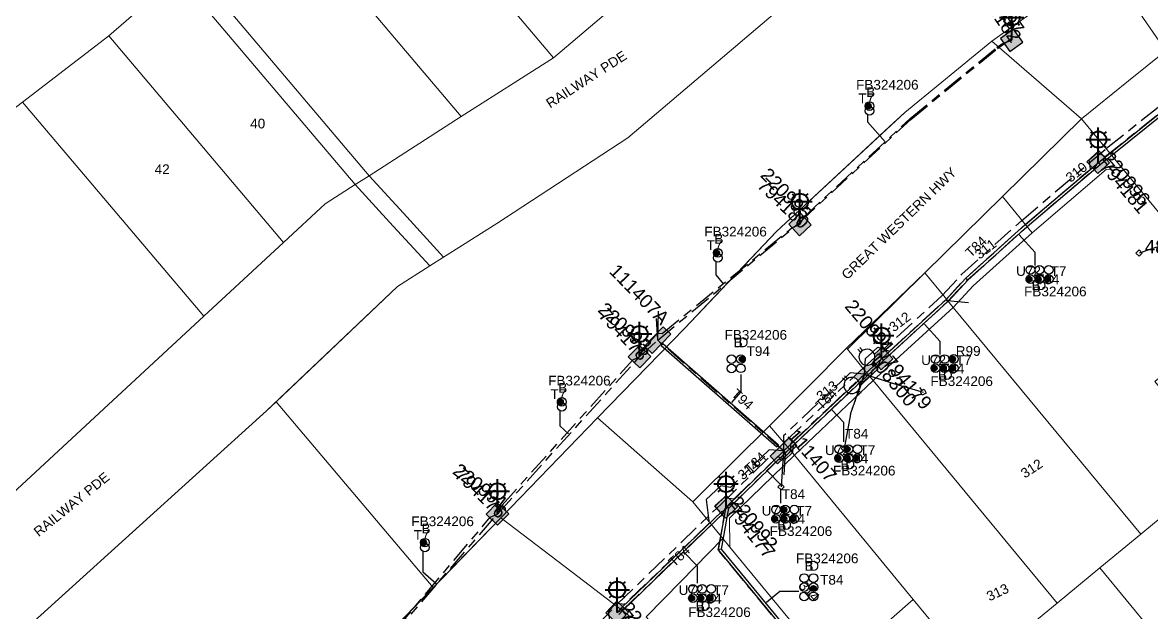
# Model space of a CAD drawing. Header units: metres. Extents: x 259983 to 262112, y 6265371 to 6267114.
# Drawn here: x 261296 to 261505.5, y 6265638.2 to 6265747.6 of the extents above; entities that cross this region are included whole.
import ezdxf
from ezdxf.enums import TextEntityAlignment as Align

# ---------------------------------------------------------------- set-up
doc = ezdxf.new("R2010")
doc.units = ezdxf.units.M
doc.linetypes.add('Cable Exist UG', pattern=[8.2, 4, -1.2, 1.8, -1.2])
doc.layers.get('0').update_dxf_attribs({"color": 6})
doc.layers.add('Cadastre Land Parcels_SP_EXT', color=9, linetype='Continuous', lineweight=5)
doc.layers.add('Cadastre Roads_SP_EXT', color=9, linetype='Continuous', lineweight=5)
for name, color, linetype in [('Duct_SP_EXT', 7, 'Continuous'), ('Equip_LV_EXT', 7, 'Continuous'), ('Equip_SP_SL_EXT', 7, 'Continuous'), ('Mains_HV_EXT', 7, 'Continuous'), ('Mains_LV_EXT', 7, 'Continuous'), ('Mains_SL_EXT', 7, 'Continuous'), ('Services_SP_EXT', 7, 'Continuous'), ('SupportsOH_SP_TR_HV_LV_SL_EXT', 7, 'Continuous'), ('SupportsUG_SP_LV_EXT', 7, 'Continuous'), ('SupportsUG_SP_LV_SL_EXT', 7, 'Continuous'), ('Trench_SP_EXT', 7, 'Continuous')]:
    doc.layers.add(name, color=color, linetype=linetype)
doc.styles.add('COLUMN_LABEL', font='arial.ttf')
doc.styles.add('iecARIAL', font='arial.ttf', dxfattribs={"height": 2})
doc.styles.add('POLE_LABEL', font='arial.ttf')
doc.styles.get("Standard").update_dxf_attribs({"font": 'arial.ttf'})

# ---------------------------------------------------------------- blocks, each defined once
blk = doc.blocks.new('COLUMN_EXT')
blk.add_hatch(color=256).paths.add_polyline_path([(-1.49, 1.48), (-1.49, -1.49), (1.48, -1.49), (1.48, 1.48)])
blk.add_lwpolyline([(-1.49, -1.49), (1.48, -1.49), (1.48, 1.48), (-1.49, 1.48)], close=True)
for tag, height, style, flags, p in [('ASSET_NUM', 2.5, 'COLUMN_LABEL', 8, (2, 2)), ('STRUCTURE_PLANT_NUMBER', 0.2, 'POLE_LABEL', 9, (1.81, 0.03)), ('STREET_CODE', 0.2, 'COLUMN_LABEL', 9, (1.81, -0.2))]:
    blk.add_attdef(tag, text='', height=height, dxfattribs=dict(style=style, flags=flags)).set_placement(p, align=Align.MIDDLE_LEFT)
at = {"flags": 9}
for tag, p in [('COLUMN_TYPE', (1.81, -0.4)), ('OWNED_BY', (1.81, -0.6)), ('STATE', (1.81, -0.8)), ('USAGE', (1.81, -1)), ('STREETNAME', (1.81, -1.6)), ('SUBURB', (1.81, -1.8)), ('LEGEND', (1.81, -1.2)), ('LOCATION', (1.81, -1.4)), ('NOTES', (1.81, -2))]:
    blk.add_attdef(tag, text='', height=0.2, dxfattribs=at).set_placement(p, align=Align.MIDDLE_LEFT)
at = {"flags": 1}
blk.add_attdef('Z', (1.81, -2.35), '', height=0.2, dxfattribs=at)
blk = doc.blocks.new('PILLAR_EXT')
blk.add_hatch(color=256).paths.add_polyline_path([(-2.475, 0.99), (-2.475, -0.99), (2.475, -0.99), (2.475, 0.99)])
blk.add_lwpolyline([(-2.475, -0.99), (2.475, -0.99), (2.475, 0.99), (-2.475, 0.99)], close=True)
at = {"style": 'iecARIAL', "flags": 8}
blk.add_attdef('ASSET_NUM', (1.5, 3.5), '', height=2.5, dxfattribs=at)
for tag, p, flags in [('OWNED_BY', (0, -0.2), 9), ('STATE', (0, -0.4), 9), ('SUPPORT_TYPE', (0, -0.6), 9), ('STREETNAME', (0, -1.8), 9), ('SUBURB', (0, -2), 1), ('USAGE', (0, -0.8), 9), ('LEGEND', (0, -1), 9), ('LOCATION', (0, -1.2), 9), ('NOTES', (0, -1.4), 9), ('PARENT', (0, -1.6), 9)]:
    blk.add_attdef(tag, p, '', height=0.2, dxfattribs=dict(flags=flags))
blk = doc.blocks.new('DUCT_EXT')
blk.add_circle((0, 0.8), 0.8)
at = {"flags": 1}
blk.add_attdef('Z', (0, 0), '', height=0.2, dxfattribs=at)
at = {"flags": 9}
for tag, p in [('DUCT_CODE', (0, 0)), ('XSECT_TYPE', (0, -0.2)), ('STATE', (0, -0.6)), ('FB_REFERENCE', (0, -0.4)), ('NOTES', (0, -0.8))]:
    blk.add_attdef(tag, text='', height=0.2, dxfattribs=at).set_placement(p, align=Align.MIDDLE_LEFT)
blk = doc.blocks.new('SL_LANTERN_EXT')
at = {"lineweight": 40}
for p, q in [((0, 1.97), (0, 6.47)), ((-2.25, 4.22), (2.25, 4.22)), ((-1.46, 5.68), (-1.06, 5.28)), ((1.46, 5.68), (1.06, 5.28)), ((-1.46, 2.76), (-1.06, 3.16)), ((0, 0), (0, 2.72)), ((1.46, 2.76), (1.06, 3.16))]:
    blk.add_line(p, q, dxfattribs=at)
blk.add_circle((0, 4.22), 1.5, dxfattribs=at)
at = {"style": 'iecARIAL', "flags": 8}
blk.add_attdef('ASSET_NUM', (1.5, 1.5), '', height=2.5, dxfattribs=at)
for tag, p, height, flags in [('OPERATING_VOLTAGE', (0.98, -1.65), 0.2, 9), ('ORIENTATION', (0.98, -1.85), 0.2, 9), ('OWNED_BY', (0.98, -2.05), 0.2, 9), ('STATE', (0.98, -2.25), 0.2, 9), ('CONSTRUCTED_VOLTAGE', (0.98, -0.65), 0.2, 9), ('CONTROL_TYPE', (0.98, -0.85), 0.2, 9), ('LANTERN_PURPOSE', (0.98, -1.05), 0.2, 9), ('LANTERN_TYPE', (0.98, -1.25), 0.2, 9), ('NO_PHASES', (0.98, -1.45), 0.2, 9), ('LNUMBER', (2.18, -3.25), 2.5, 8), ('USAGE', (0.98, -2.45), 0.2, 9), ('CEXIST', (0.98, -2.65), 0.2, 9), ('CNEW', (0.98, -2.85), 0.2, 9), ('CNUMBER', (0.98, -3.05), 0.2, 9), ('CREMOVE', (0.98, -3.25), 0.2, 9), ('CREPLACE', (0.98, -3.45), 0.2, 9), ('LKINGHEIGHT', (0.98, -3.65), 0.2, 9), ('LBRACKET', (0.98, -3.85), 0.2, 9), ('LBRACKETVOCAB', (0.98, -4.05), 0.2, 9), ('LCATEGORY', (0.98, -4.25), 0.2, 9), ('LCHARGE1', (0.98, -4.45), 0.2, 9), ('LCHARGE1PERCENT', (0.98, -4.65), 0.2, 9), ('LCHARGE2', (0.98, -4.85), 0.2, 9), ('LCHARGE2PERCENT', (0.98, -5.05), 0.2, 9), ('LCHARGE3', (0.98, -5.25), 0.2, 9), ('LCHARGE3PERCENT', (0.98, -5.45), 0.2, 9), ('LEXIST', (0.98, -5.65), 0.2, 9), ('LLAMP', (0.98, -5.85), 0.2, 9), ('LLAMPVOCAB', (0.98, -6.05), 0.2, 9), ('LMAST', (0.98, -6.25), 0.2, 9), ('LMASTVOCAB', (0.98, -6.45), 0.2, 9), ('LNEW', (0.98, -6.65), 0.2, 9), ('LANTNUMBER', (0.98, -6.85), 0.2, 9), ('LOUTREACH', (0.98, -7.25), 0.2, 9), ('LOUTREACHVOCAB', (0.98, -7.45), 0.2, 9), ('LRATECODE', (0.98, -7.65), 0.2, 9), ('LREMOVE', (0.98, -7.85), 0.2, 9), ('LREPLACE', (0.98, -8.05), 0.2, 9), ('LTYPE', (0.98, -8.25), 0.2, 9), ('LTYPEVOCAB', (0.98, -8.45), 0.2, 9), ('STREETNAME', (0.98, -9.25), 0.2, 9), ('SUBURB', (0.98, -9.45), 0.2, 1), ('LEGEND', (0.98, -8.65), 0.2, 9), ('LOCATION', (0.98, -8.85), 0.2, 9), ('NOTES', (0.98, -9.05), 0.2, 9)]:
    blk.add_attdef(tag, p, '', height=height, dxfattribs=dict(flags=flags))
blk = doc.blocks.new('CCP_EXT')
at = {"flags": 9}
for tag, p in [('STATE', (0, -1.8)), ('NOTES', (0, -2))]:
    blk.add_attdef(tag, text='', height=0.2, dxfattribs=at).set_placement(p, align=Align.MIDDLE_LEFT)
blk.add_wipeout([(0, 0.57), (0.57, 0), (0, -0.57), (-0.57, 0)])
blk.add_lwpolyline([(-0.57, 0), (0, 0.57), (0.57, 0), (0, -0.57), (-0.57, 0)])
at = {"flags": 1}
blk.add_attdef('Z', (0, 0), '', height=0.2, dxfattribs=at)
at = {"flags": 9}
for tag, p in [('CCP_TYPE', (0, 0)), ('CONSTRUCTED_VOLTAGE', (0, -0.2)), ('OPERATING_VOLTAGE', (0, -0.6)), ('ORIENTATION', (0, -0.8)), ('OWNED_BY', (0, -1)), ('NO_PHASES', (0, -0.4)), ('USAGE', (0, -1.2)), ('LEGEND', (0, -1.4)), ('LIFE_SUPPORT', (0, -1.6))]:
    blk.add_attdef(tag, text='', height=0.2, dxfattribs=at).set_placement(p, align=Align.MIDDLE_LEFT)
blk = doc.blocks.new('POLE_EXT')
blk.add_hatch(color=256).paths.add_polyline_path([(-1, 0, 1), (1, 0, 1)])
blk.add_lwpolyline([(-1, 0, 1), (1, 0, 1)], format="xyb", close=True)
for tag, height, flags, p in [('pNumber', 2.5, 8, (-17.84, 2.07)), ('OWNED_BY', 0.2, 9, (1.35, -0.4)), ('SPECIAL_USE', 0.2, 9, (1.35, -0.8)), ('STATE', 0.2, 9, (1.35, -1)), ('cLV', 0.2, 9, (1.35, -1.4)), ('hDepth', 0.2, 9, (1.35, -1.6)), ('hDia', 0.2, 9, (1.35, -1.8)), ('cHV', 0.2, 9, (1.35, -2)), ('PARENT', 0.2, 9, (1.35, -0.6)), ('USAGE', 0.2, 9, (1.35, -1.2)), ('cLinedev', 0.2, 9, (1.35, -3.4)), ('pExisting', 0.2, 9, (1.35, -3.8)), ('LBRACKET', 0.2, 9, (1.35, -2.2)), ('LExisting', 0.2, 9, (1.35, -2.4)), ('LANTNUMBER', 0.2, 9, (1.35, -2.6)), ('LOther', 0.2, 9, (1.35, -2.8)), ('LRemove', 0.2, 9, (1.35, -3)), ('LEGEND', 0.2, 9, (1.35, -3.2)), ('LOCATION', 0.2, 9, (1.35, -3.6)), ('PFNUMBER', 0.2, 9, (1.35, -4)), ('NEWPFNUMBER', 0.2, 9, (1.35, -4.2)), ('pFooting', 0.2, 9, (1.35, -4.4)), ('pNew', 0.2, 9, (1.35, -4.6)), ('pRelocate', 0.2, 9, (1.35, -5)), ('pRemove', 0.2, 9, (1.35, -5.2)), ('pReplace', 0.2, 9, (1.35, -5.4)), ('pStay', 0.2, 9, (1.35, -5.6)), ('pType', 0.2, 9, (1.35, -5.8)), ('cspan', 0.2, 9, (1.35, -6)), ('STREETNAME', 0.2, 9, (1.35, -6.2)), ('SUBURB', 0.2, 9, (1.35, -6.4)), ('OPERATED_BY', 0.2, 9, (1.36, -7.01)), ('NOTES', 0.2, 9, (1.35, -6.6)), ('MAINTAINED_BY', 0.2, 9, (1.36, -6.81))]:
    blk.add_attdef(tag, text='', height=height, dxfattribs=dict(flags=flags)).set_placement(p, align=Align.MIDDLE_LEFT)
at = {"style": 'POLE_LABEL'}
for tag, height, flags, p in [('ASSET_NUM', 2.5, 8, (2, 2)), ('STRUCTURE_PLANT_NUMBER', 0.2, 9, (1.35, 0.03)), ('STREET_CODE', 0.2, 9, (1.35, -0.2))]:
    blk.add_attdef(tag, text='', height=height, dxfattribs=dict(at, flags=flags)).set_placement(p, align=Align.MIDDLE_LEFT)
at = {"flags": 1}
blk.add_attdef('Z', (1.35, -7.33), '', height=0.2, dxfattribs=at)
blk = doc.blocks.new('LV_UG_LINKS_OPEN_EXT')
for p, q in [((-0.25, 1.47), (-0.25, 2.22)), ((0.25, 1.47), (0.25, 2.22)), ((-0.25, -1.47), (-0.25, -2.22)), ((0.25, -1.47), (0.25, -2.22))]:
    blk.add_line(p, q)
at = {"flags": 9}
for tag, p in [('ACTUAL_STATUS', (0, 0)), ('CONSTRUCTED_VOLTAGE', (0, -0.2)), ('OPERATING_VOLTAGE', (0, -0.6)), ('ORIENTATION', (0, -0.8)), ('STATE', (0, -1)), ('SWITCH_TYPE', (0, -1.2)), ('NO_PHASES', (0, -0.4)), ('USAGE', (0, -1.4)), ('NOTES', (0, -1.6))]:
    blk.add_attdef(tag, text='', height=0.2, dxfattribs=at).set_placement(p, align=Align.MIDDLE_LEFT)
at = {"flags": 1}
blk.add_attdef('Z', (0, 0), '', height=0.2, dxfattribs=at)
blk.add_wipeout([(-0.25, 1.47), (-0.43, 1.43), (-0.61, 1.36), (-0.77, 1.28), (-0.93, 1.17), (-1.07, 1.05), (-1.19, 0.9), (-1.29, 0.75), (-1.38, 0.58), (-1.44, 0.4), (-1.48, 0.22), (-1.49, 0.03), (-1.49, -0.16), (-1.45, -0.34), (-1.4, -0.52), (-1.32, -0.69), (-1.23, -0.85), (-1.11, -1), (-0.98, -1.13), (-0.83, -1.24), (-0.66, -1.34), (-0.49, -1.41), (-0.31, -1.46), (-0.13, -1.49), (0.06, -1.49), (0.25, -1.47), (0.43, -1.43), (0.61, -1.36), (0.77, -1.28), (0.93, -1.17), (1.07, -1.05), (1.19, -0.9), (1.29, -0.75), (1.38, -0.58), (1.44, -0.4), (1.48, -0.22), (1.49, -0.03), (1.49, 0.16), (1.45, 0.34), (1.4, 0.52), (1.32, 0.69), (1.23, 0.85), (1.11, 1), (0.98, 1.13), (0.83, 1.24), (0.66, 1.34), (0.49, 1.41), (0.31, 1.46), (0.13, 1.49), (-0.06, 1.49)])
blk.add_lwpolyline([(0, -1.49, 1), (0, 1.49, 1)], format="xyb", close=True)
blk = doc.blocks.new('CABLE_LARGE_EXT')
h = blk.add_hatch(color=256)
edge = h.paths.add_edge_path()
edge.add_arc((0, 0.55), 0.55, 0, 360)
blk.add_circle((0, 0.55), 0.55)
at = {"flags": 1}
blk.add_attdef('Z', (0, 0), '', height=0.2, dxfattribs=at)
at = {"flags": 9}
for tag, p in [('COND_CODE', (0, 0)), ('STATE', (0, -0.4)), ('XSECT_SIZE', (0, -0.6)), ('FB_REFERENCE', (0, -0.2)), ('NOTES', (0, -0.8))]:
    blk.add_attdef(tag, text='', height=0.2, dxfattribs=at).set_placement(p, align=Align.MIDDLE_LEFT)

msp = doc.modelspace()

# ---------------------------------------------------------------- linework, layer by layer
at = {"layer": 'Cadastre Land Parcels_SP_EXT', "linetype": 'Continuous'}
for points in [[(261409.9, 6265754.07), (261374, 6265796.51), (261358.17, 6265784.04), (261394.55, 6265741.07), (261409.9, 6265754.07)], [(261394.55, 6265741.07), (261358.17, 6265784.04), (261342.35, 6265771.6), (261377.43, 6265730.13), (261394.55, 6265741.07)], [(261360.34, 6265719.18), (261377.43, 6265730.13), (261342.35, 6265771.6), (261330.58, 6265761.31), (261327.2, 6265758.36), (261360.34, 6265719.18)], [(261357.78, 6265717.52), (261324.91, 6265756.34), (261312.06, 6265745.11), (261344.44, 6265706.82), (261352.2, 6265713.95), (261357.78, 6265717.52)], [(261344.44, 6265706.82), (261312.06, 6265745.11), (261296.04, 6265732.82), (261329.66, 6265693.11), (261344.44, 6265706.82)], [(261329.66, 6265693.11), (261296.04, 6265732.82), (261239.42, 6265689.38), (261277.25, 6265644.64), (261329.66, 6265693.11)], [(261499.9, 6265720.84), (261492.56, 6265729.73), (261477.89, 6265715.3), (261482.3, 6265709.95), (261483.42, 6265708.6), (261497.16, 6265720.3), (261500.49, 6265720.13), (261499.9, 6265720.84)], [(261519.03, 6265665.5), (261506.2, 6265681.04), (261521.96, 6265694.12), (261500.49, 6265720.13), (261497.16, 6265720.3), (261483.42, 6265708.6), (261472.49, 6265698.78), (261468.77, 6265694.76), (261503.55, 6265652.71), (261519.03, 6265665.5)], [(261472.49, 6265698.78), (261483.42, 6265708.6), (261482.3, 6265709.95), (261477.89, 6265715.3), (261463.52, 6265701.14), (261467.24, 6265696.61), (261468.77, 6265694.76), (261472.49, 6265698.78)], [(261468.77, 6265694.76), (261467.24, 6265696.61), (261463.52, 6265701.14), (261448.97, 6265687.18), (261449.13, 6265686.98), (261452.55, 6265682.83), (261453.92, 6265681.17), (261468.77, 6265694.76)], [(261495.96, 6265646.43), (261503.55, 6265652.71), (261468.77, 6265694.76), (261453.92, 6265681.17), (261488.03, 6265639.9), (261495.96, 6265646.43)], [(261434.68, 6265672.81), (261438.32, 6265668.51), (261439.28, 6265667.34), (261453.92, 6265681.17), (261452.55, 6265682.83), (261449.13, 6265686.98), (261448.97, 6265687.18), (261434.68, 6265672.81)], [(261439.28, 6265667.34), (261461.33, 6265640.6), (261472.48, 6265627.08), (261488.03, 6265639.9), (261453.92, 6265681.17), (261439.28, 6265667.34)], [(261544.45, 6265666.88), (261534.79, 6265678.57), (261519.03, 6265665.5), (261503.55, 6265652.71), (261495.96, 6265646.43), (261505.74, 6265634.58), (261544.45, 6265666.88)], [(261427.22, 6265655.68), (261439.28, 6265667.34), (261438.32, 6265668.51), (261434.68, 6265672.81), (261421.47, 6265659.73), (261420.41, 6265658.68), (261425.98, 6265651.89), (261427.28, 6265650.31), (261427.22, 6265655.68)], [(261461.33, 6265640.6), (261439.28, 6265667.34), (261427.22, 6265655.68), (261427.28, 6265650.31), (261446.26, 6265627.37), (261461.33, 6265640.6)], [(261505.74, 6265634.58), (261495.96, 6265646.43), (261488.03, 6265639.9), (261472.48, 6265627.08), (261457.11, 6265614.26), (261467.03, 6265602.26), (261505.74, 6265634.58)], [(261472.48, 6265627.08), (261461.33, 6265640.6), (261446.26, 6265627.37), (261457.11, 6265614.26), (261472.48, 6265627.08)]]:
    msp.add_lwpolyline(points, close=True, dxfattribs=at)
for points in [[(261438.62, 6265751.95), (261408.36, 6265726.22), (261384.04, 6265710.33), (261374.17, 6265704.04), (261371.65, 6265702.44), (261365.65, 6265698.62), (261343.1, 6265677.24), (261372.27, 6265642.79), (261384.81, 6265655.74), (261402.77, 6265674.26), (261418.92, 6265690.91), (261427.51, 6265699.94), (261435.98, 6265708.85), (261456.87, 6265728.22), (261459.77, 6265730.91), (261475.92, 6265744.13), (261496.71, 6265758.91)], [(261278.76, 6265555.08), (261301.15, 6265574.86), (261339.13, 6265608.57), (261372.27, 6265642.79), (261343.1, 6265677.24), (261341.34, 6265675.57), (261291.54, 6265630.56)]]:
    msp.add_lwpolyline(points, dxfattribs=at)
at = {"layer": 'Cadastre Roads_SP_EXT', "linetype": 'Continuous'}
for points in [[(261496.71, 6265758.91), (261502.84, 6265750.1), (261508.22, 6265742.37), (261524.57, 6265754.13), (261540.93, 6265765.88), (261590.21, 6265801.2), (261582.68, 6265806.66), (261573.11, 6265813.6), (261496.71, 6265758.91)], [(261374.17, 6265704.04), (261384.04, 6265710.33), (261408.36, 6265726.22), (261438.62, 6265751.95), (261425.29, 6265767.08), (261409.9, 6265754.07), (261394.55, 6265741.07), (261377.43, 6265730.13), (261360.34, 6265719.18), (261366.71, 6265712.21), (261374.17, 6265704.04)], [(261360.34, 6265719.18), (261327.2, 6265758.36), (261325.93, 6265757.24), (261324.91, 6265756.34), (261357.78, 6265717.52), (261358.89, 6265718.25), (261360.34, 6265719.18)], [(261371.65, 6265702.44), (261364.16, 6265710.58), (261357.78, 6265717.52), (261352.2, 6265713.95), (261344.44, 6265706.82), (261329.66, 6265693.11), (261277.25, 6265644.64), (261264.76, 6265631.35), (261261.31, 6265627.69), (261253.7, 6265615.34), (261244.32, 6265600.1), (261218.52, 6265575.29), (261221.02, 6265572.81), (261224.01, 6265569.82), (261291.53, 6265630.56), (261341.34, 6265675.57), (261365.65, 6265698.62), (261371.65, 6265702.44)], [(261301.15, 6265574.86), (261309.97, 6265567.05), (261317.13, 6265560.71), (261324.67, 6265567.69), (261336.39, 6265578.54), (261348.1, 6265589.4), (261359.83, 6265600.24), (261371.55, 6265611.09), (261376.86, 6265604.69), (261387.96, 6265616.21), (261399.11, 6265627.79), (261406.73, 6265635.72), (261408.55, 6265637.61), (261398.04, 6265645.64), (261384.81, 6265655.74), (261339.13, 6265608.56), (261301.15, 6265574.86)], [(261411.78, 6265637.38), (261414.05, 6265634.65), (261441.6, 6265601.44), (261451.32, 6265589.65), (261461.05, 6265577.89), (261470.78, 6265566.12), (261480.52, 6265554.36), (261490.25, 6265542.61), (261499.99, 6265530.86), (261508.63, 6265538), (261515.5, 6265543.68), (261505.77, 6265555.44), (261496.04, 6265567.2), (261486.31, 6265578.97), (261477.74, 6265589.32), (261476.58, 6265590.73), (261467.03, 6265602.26), (261457.11, 6265614.26), (261446.26, 6265627.37), (261427.28, 6265650.31), (261425.98, 6265651.89), (261418.19, 6265643.93), (261411.78, 6265637.38)]]:
    msp.add_lwpolyline(points, close=True, dxfattribs=at)
at = {"layer": 'Duct_SP_EXT'}
for p, q in [((261495.71, 6265721.62), (261512.18, 6265734.89)), ((261496.02, 6265721.24), (261512.49, 6265734.52)), ((261482.14, 6265710.13), (261495.71, 6265721.61)), ((261482.46, 6265709.77), (261496.02, 6265721.25)), ((261495.71, 6265721.62), (261495.87, 6265721.43)), ((261495.71, 6265721.61), (261495.87, 6265721.43)), ((261496.02, 6265721.24), (261495.87, 6265721.43)), ((261496.02, 6265721.25), (261495.87, 6265721.43)), ((261471.13, 6265700.16), (261482.14, 6265710.13)), ((261471.46, 6265699.82), (261482.46, 6265709.78)), ((261482.14, 6265710.13), (261482.14, 6265710.13)), ((261482.14, 6265710.13), (261482.3, 6265709.95)), ((261482.14, 6265710.13), (261482.3, 6265709.95)), ((261482.46, 6265709.78), (261482.3, 6265709.95)), ((261482.46, 6265709.77), (261482.3, 6265709.95)), ((261482.46, 6265709.78), (261482.46, 6265709.77)), ((261467.46, 6265696.19), (261471.12, 6265700.15)), ((261471.12, 6265700.15), (261471.13, 6265700.16)), ((261471.12, 6265700.15), (261471.29, 6265699.99)), ((261471.13, 6265700.16), (261471.29, 6265699.99)), ((261467.81, 6265695.86), (261471.47, 6265699.83)), ((261471.47, 6265699.83), (261471.29, 6265699.99)), ((261471.46, 6265699.82), (261471.29, 6265699.99)), ((261471.47, 6265699.83), (261471.46, 6265699.82)), ((261467.46, 6265696.19), (261467.63, 6265696.02)), ((261467.47, 6265696.2), (261467.63, 6265696.02)), ((261467.79, 6265695.85), (261467.63, 6265696.02)), ((261467.81, 6265695.86), (261467.63, 6265696.02)), ((261414.55, 6265687.71), (261414.7, 6265687.89)), ((261414.55, 6265687.71), (261436.02, 6265668.91)), ((261414.86, 6265688.07), (261414.7, 6265687.89)), ((261414.86, 6265688.07), (261436.34, 6265669.27)), ((261436.02, 6265668.91), (261436.18, 6265669.09)), ((261436.34, 6265669.27), (261436.18, 6265669.09)), ((261437.31, 6265668.13), (261437.48, 6265667.96)), ((261437.31, 6265668.13), (261437.48, 6265667.96)), ((261437.64, 6265667.79), (261437.48, 6265667.96)), ((261437.64, 6265667.78), (261437.48, 6265667.96)), ((261407.15, 6265638.96), (261425.87, 6265656.99)), ((261407.49, 6265638.62), (261426.2, 6265656.65)), ((261425.21, 6265649.77), (261426.65, 6265657.75)), ((261425.73, 6265649.9), (261427.1, 6265657.51)), ((261425.87, 6265656.99), (261426.03, 6265656.82)), ((261426.2, 6265656.65), (261426.03, 6265656.82)), ((261426.65, 6265657.75), (261426.78, 6265657.87)), ((261426.65, 6265657.75), (261426.88, 6265657.63)), ((261426.78, 6265657.87), (261426.95, 6265657.7)), ((261426.78, 6265657.87), (261426.95, 6265657.7)), ((261427.1, 6265657.51), (261426.88, 6265657.63)), ((261427.12, 6265657.53), (261426.95, 6265657.7)), ((261427.12, 6265657.53), (261426.95, 6265657.7)), ((261427.1, 6265657.51), (261427.12, 6265657.53)), ((261425.21, 6265649.77), (261425.47, 6265649.84)), ((261425.73, 6265649.9), (261425.47, 6265649.84)), ((261442.57, 6265629.54), (261425.73, 6265649.9)), ((261442.21, 6265629.24), (261425.21, 6265649.77)), ((261406.37, 6265638.14), (261407.15, 6265638.96)), ((261406.71, 6265637.81), (261407.49, 6265638.62)), ((261407.15, 6265638.96), (261407.32, 6265638.79)), ((261407.49, 6265638.62), (261407.32, 6265638.79))]:
    msp.add_line(p, q, dxfattribs=at)
for points in [[(261452.84, 6265730.61), (261452.86, 6265729.15), (261456.11, 6265725.49)], [(261483.95, 6265702.53), (261483.95, 6265704.96), (261480.94, 6265708.25)], [(261424.7, 6265703.21), (261424.7, 6265700.78), (261426.13, 6265699.04)], [(261466.34, 6265686.01), (261466.34, 6265688.43), (261463.4, 6265691.64)], [(261429.33, 6265682.3), (261429.33, 6265679.09), (261427.6, 6265677.12)], [(261395.72, 6265675.54), (261395.72, 6265672.8), (261397.34, 6265671.33)], [(261448.47, 6265669.8), (261448.47, 6265673.39), (261446.21, 6265675.76)], [(261436.77, 6265658.46), (261436.77, 6265661.83), (261434.3, 6265664.36)], [(261370.34, 6265649.5), (261370.34, 6265645.72), (261372.82, 6265643.57)], [(261421.3, 6265643.58), (261421.3, 6265646.74), (261418.78, 6265649.37)], [(261440.12, 6265642.08), (261436.6, 6265642.08), (261434.08, 6265640.01)]]:
    msp.add_lwpolyline(points, dxfattribs=at)
at = {"layer": 'Mains_LV_EXT', "linetype": 'Cable Exist UG'}
msp.add_lwpolyline([(261437.27, 6265668.18), (261413.92, 6265688.68)], dxfattribs=at)
at = {"layer": 'Mains_SL_EXT', "linetype": 'Cable Exist UG'}
for points in [[(261440.32, 6265710.15), (261441.08, 6265711.54), (261441.08, 6265711.54), (261460.75, 6265729.78), (261476.83, 6265742.94), (261477.79, 6265743.62), (261479.61, 6265744.3)], [(261410.56, 6265685.61), (261411.26, 6265687.1), (261411.26, 6265687.1), (261412.58, 6265688.17), (261412.63, 6265688.59), (261413.96, 6265689.97), (261414.72, 6265689.92), (261438.89, 6265709.55), (261440.32, 6265710.15)], [(261384.16, 6265656.43), (261385.03, 6265658.08), (261385.03, 6265658.08), (261409.28, 6265685.01), (261410.56, 6265685.61)], [(261354.22, 6265621.27), (261354.92, 6265622.72), (261354.92, 6265622.72), (261382.84, 6265655.83), (261384.16, 6265656.43)], [(261406.4, 6265638.18), (261407.56, 6265638.79), (261407.56, 6265638.79), (261425.74, 6265656.24), (261425.74, 6265656.24), (261426.6, 6265657.78)]]:
    msp.add_lwpolyline(points, dxfattribs=at)
at = {"layer": 'Services_SP_EXT'}
msp.add_lwpolyline([(261413.92, 6265688.68), (261414.07, 6265694.06)], dxfattribs=at)
at = {"layer": 'Trench_SP_EXT', "linetype": 'Cable Exist UG'}
for points in [[(261440.15, 6265710.41), (261460.88, 6265729.63), (261476.95, 6265742.78), (261479.45, 6265744.55)], [(261413.92, 6265688.68), (261440.15, 6265710.41)], [(261467.63, 6265696.02), (261471.89, 6265695.64)], [(261413.92, 6265688.68), (261413.69, 6265693.04)], [(261410.56, 6265685.61), (261413.92, 6265688.68)], [(261414.7, 6265687.89), (261413.92, 6265688.68)], [(261384.16, 6265656.43), (261410.56, 6265685.61)], [(261452.31, 6265682.39), (261449.68, 6265674.97)], [(261452.31, 6265682.39), (261457.94, 6265680.57)], [(261436.18, 6265669.09), (261437.3, 6265668.2)], [(261437.41, 6265663.7), (261437.65, 6265667.97)], [(261354.04, 6265621.52), (261384.16, 6265656.43)], [(261426.03, 6265656.82), (261426.95, 6265657.7)]]:
    msp.add_lwpolyline(points, dxfattribs=at)

# ---------------------------------------------------------------- block references
at = {"layer": 'Duct_SP_EXT'}
for name, p, rotation in [('DUCT_EXT', (261452.44, 6265732.1), 269.9999999999998), ('CABLE_LARGE_EXT', (261452.44, 6265732.1), 269.9999999999998), ('DUCT_EXT', (261452.44, 6265731.2), 269.9999999999998), ('DUCT_EXT', (261424.27, 6265704.85), 269.9999999999998), ('CABLE_LARGE_EXT', (261424.27, 6265704.85), 269.9999999999998), ('DUCT_EXT', (261424.27, 6265703.96), 269.9999999999998), ('DUCT_EXT', (261482.28, 6265701.7), 269.9999999999998), ('DUCT_EXT', (261483.98, 6265701.7), 269.9999999999998), ('DUCT_EXT', (261485.69, 6265701.71), 269.9999999999998), ('DUCT_EXT', (261482.28, 6265700), 269.9999999999998), ('CABLE_LARGE_EXT', (261482.28, 6265700), 269.9999999999998), ('DUCT_EXT', (261483.98, 6265700), 269.9999999999998), ('CABLE_LARGE_EXT', (261483.98, 6265700), 269.9999999999998), ('DUCT_EXT', (261485.69, 6265700.01), 269.9999999999998), ('CABLE_LARGE_EXT', (261485.69, 6265700.01), 269.9999999999998), ('DUCT_EXT', (261428.43, 6265685.14), 90.0000000000002), ('DUCT_EXT', (261430.16, 6265685.15), 90.0000000000002), ('CABLE_LARGE_EXT', (261430.16, 6265685.15), 90.0000000000002), ('DUCT_EXT', (261464.67, 6265685.18), 269.9999999999998), ('DUCT_EXT', (261466.37, 6265685.18), 269.9999999999998), ('DUCT_EXT', (261468.08, 6265685.19), 269.9999999999998), ('CABLE_LARGE_EXT', (261468.08, 6265685.19), 269.9999999999998), ('DUCT_EXT', (261428.43, 6265683.44), 90.0000000000002), ('DUCT_EXT', (261430.16, 6265683.45), 90.0000000000002), ('DUCT_EXT', (261464.67, 6265683.48), 269.9999999999998), ('CABLE_LARGE_EXT', (261464.67, 6265683.48), 269.9999999999998), ('DUCT_EXT', (261466.37, 6265683.48), 269.9999999999998), ('CABLE_LARGE_EXT', (261466.37, 6265683.48), 269.9999999999998), ('DUCT_EXT', (261468.08, 6265683.49), 269.9999999999998), ('CABLE_LARGE_EXT', (261468.08, 6265683.49), 269.9999999999998), ('DUCT_EXT', (261395.3, 6265677.22), 269.9999999999998), ('CABLE_LARGE_EXT', (261395.3, 6265677.22), 269.9999999999998), ('DUCT_EXT', (261395.3, 6265676.32), 269.9999999999998), ('DUCT_EXT', (261446.81, 6265668.47), 269.9999999999998), ('DUCT_EXT', (261448.51, 6265668.47), 269.9999999999998), ('DUCT_EXT', (261450.22, 6265668.48), 269.9999999999998), ('DUCT_EXT', (261446.81, 6265666.77), 269.9999999999998), ('DUCT_EXT', (261448.51, 6265666.77), 269.9999999999998), ('DUCT_EXT', (261450.22, 6265666.78), 269.9999999999998), ('CABLE_LARGE_EXT', (261450.22, 6265666.78), 269.9999999999998), ('DUCT_EXT', (261435.07, 6265657.25), 269.9999999999998), ('DUCT_EXT', (261435.07, 6265655.55), 269.9999999999998), ('CABLE_LARGE_EXT', (261435.07, 6265655.55), 269.9999999999998), ('DUCT_EXT', (261436.77, 6265657.25), 269.9999999999998), ('CABLE_LARGE_EXT', (261436.77, 6265657.25), 269.9999999999998), ('DUCT_EXT', (261436.77, 6265655.55), 269.9999999999998), ('CABLE_LARGE_EXT', (261436.77, 6265655.55), 269.9999999999998), ('DUCT_EXT', (261438.47, 6265657.26), 269.9999999999998), ('DUCT_EXT', (261438.47, 6265655.56), 269.9999999999998), ('CABLE_LARGE_EXT', (261438.47, 6265655.56), 269.9999999999998), ('DUCT_EXT', (261369.91, 6265651.12), 269.9999999999998), ('CABLE_LARGE_EXT', (261369.91, 6265651.12), 269.9999999999998), ('DUCT_EXT', (261369.91, 6265650.23), 269.9999999999998), ('DUCT_EXT', (261419.66, 6265642.53), 269.9999999999998), ('DUCT_EXT', (261419.66, 6265640.83), 269.9999999999998), ('DUCT_EXT', (261421.36, 6265642.53), 269.9999999999998), ('DUCT_EXT', (261421.36, 6265640.83), 269.9999999999998), ('DUCT_EXT', (261423.06, 6265642.54), 269.9999999999998), ('DUCT_EXT', (261423.06, 6265640.84), 269.9999999999998), ('CABLE_LARGE_EXT', (261419.66, 6265640.83), 269.9999999999998), ('CABLE_LARGE_EXT', (261421.36, 6265640.83), 269.9999999999998), ('CABLE_LARGE_EXT', (261423.06, 6265640.84), 269.9999999999998)]:
    msp.add_blockref(name, p, dxfattribs=dict(at, rotation=rotation))
for name, p in [('DUCT_EXT', (261441.11, 6265643.76)), ('DUCT_EXT', (261441.11, 6265642.06)), ('DUCT_EXT', (261442.81, 6265643.76)), ('DUCT_EXT', (261442.81, 6265642.06)), ('DUCT_EXT', (261441.11, 6265640.36)), ('DUCT_EXT', (261442.81, 6265640.36)), ('CABLE_LARGE_EXT', (261442.81, 6265642.06))]:
    msp.add_blockref(name, p, dxfattribs=at)
at = {"layer": 'Equip_SP_SL_EXT'}
ref = msp.add_blockref('SL_LANTERN_EXT', (261479.61, 6265744.3), dxfattribs=at)
ref.add_attrib('ASSET_NUM', '220997', dxfattribs={"layer": '0', "height": 2.5, "rotation": 305.6185, "style": 'iecARIAL'}).set_placement((261481.11, 6265745.8), align=Align.MIDDLE_RIGHT)
ref = msp.add_blockref('SL_LANTERN_EXT', (261495.68, 6265721.66), dxfattribs=at)
ref.add_attrib('ASSET_NUM', '220996', dxfattribs={"layer": '0', "height": 2.5, "rotation": 309.44, "style": 'iecARIAL'}).set_placement((261497.18, 6265723.16), align=Align.MIDDLE_LEFT)
ref = msp.add_blockref('SL_LANTERN_EXT', (261440.32, 6265710.15), dxfattribs=at)
ref.add_attrib('ASSET_NUM', '220995', dxfattribs={"layer": '0', "height": 2.5, "rotation": 314.0906, "style": 'iecARIAL'}).set_placement((261441.82, 6265711.65), align=Align.MIDDLE_RIGHT)
ref = msp.add_blockref('SL_LANTERN_EXT', (261455.48, 6265685.3), dxfattribs=at)
ref.add_attrib('ASSET_NUM', '220994', dxfattribs={"layer": '0', "height": 2.5, "rotation": 310.3323, "style": 'iecARIAL'}).set_placement((261456.98, 6265686.8), align=Align.MIDDLE_RIGHT)
ref = msp.add_blockref('SL_LANTERN_EXT', (261410.56, 6265685.61), dxfattribs=at)
ref.add_attrib('ASSET_NUM', '220993', dxfattribs={"layer": '0', "height": 2.5, "rotation": 317.3111, "style": 'iecARIAL'}).set_placement((261412.06, 6265687.11), align=Align.MIDDLE_RIGHT)
ref = msp.add_blockref('SL_LANTERN_EXT', (261384.16, 6265656.43), dxfattribs=at)
ref.add_attrib('ASSET_NUM', '220991', dxfattribs={"layer": '0', "height": 2.5, "rotation": 322.3634, "style": 'iecARIAL'}).set_placement((261385.66, 6265657.93), align=Align.MIDDLE_RIGHT)
ref = msp.add_blockref('SL_LANTERN_EXT', (261426.6, 6265657.78), dxfattribs=at)
ref.add_attrib('ASSET_NUM', '220992', dxfattribs={"layer": '0', "height": 2.5, "rotation": 309.0557, "style": 'iecARIAL'}).set_placement((261428.1, 6265659.28), align=Align.MIDDLE_LEFT)
ref = msp.add_blockref('SL_LANTERN_EXT', (261406.4, 6265638.18), dxfattribs=at)
ref.add_attrib('ASSET_NUM', '220990', dxfattribs={"layer": '0', "height": 2.5, "rotation": 307.482, "style": 'iecARIAL'}).set_placement((261407.9, 6265639.68), align=Align.MIDDLE_LEFT)
at = {"layer": 'SupportsUG_SP_LV_EXT'}
ref = msp.add_blockref('PILLAR_EXT', (261413.92, 6265688.68), dxfattribs=dict(at, rotation=46.0360038403467))
ref.add_attrib('ASSET_NUM', '111407A', dxfattribs={"layer": '0', "height": 2.5, "rotation": 314.3545, "style": 'iecARIAL'}).set_placement((261415.42, 6265692.18), align=Align.MIDDLE_RIGHT)
ref = msp.add_blockref('PILLAR_EXT', (261452.31, 6265682.39), dxfattribs=dict(at, rotation=42.52143987215257))
ref.add_attrib('ASSET_NUM', '108300', dxfattribs={"layer": '0', "height": 2.5, "rotation": 309.567, "style": 'iecARIAL'}).set_placement((261453.81, 6265685.89), align=Align.MIDDLE_LEFT)
ref = msp.add_blockref('PILLAR_EXT', (261437.27, 6265668.18), dxfattribs=dict(at, rotation=43.57095811670683))
ref.add_attrib('ASSET_NUM', '111407', dxfattribs={"layer": '0', "height": 2.5, "rotation": 311.0216, "style": 'iecARIAL'}).set_placement((261438.77, 6265671.68), align=Align.MIDDLE_LEFT)
at = {"layer": 'SupportsUG_SP_LV_SL_EXT'}
ref = msp.add_blockref('COLUMN_EXT', (261479.61, 6265744.3), dxfattribs=dict(at, rotation=35.41223782825569))
ref.add_attrib('ASSET_NUM', '794182', dxfattribs={"layer": '0', "height": 2.5, "rotation": 305.0857, "style": 'COLUMN_LABEL'}).set_placement((261481.61, 6265745.05), align=Align.TOP_RIGHT)
ref = msp.add_blockref('COLUMN_EXT', (261495.68, 6265721.66), dxfattribs=dict(at, rotation=222.0423255486631))
ref.add_attrib('ASSET_NUM', '794181', dxfattribs={"layer": '0', "height": 2.5, "rotation": 310.3548, "style": 'COLUMN_LABEL'}).set_placement((261497.68, 6265722.41), align=Align.TOP_LEFT)
ref = msp.add_blockref('COLUMN_EXT', (261440.32, 6265710.15), dxfattribs=dict(at, rotation=42.84461815957913))
ref.add_attrib('ASSET_NUM', '794180', dxfattribs={"layer": '0', "height": 2.5, "rotation": 316.1378, "style": 'COLUMN_LABEL'}).set_placement((261442.32, 6265710.9), align=Align.TOP_RIGHT)
ref = msp.add_blockref('COLUMN_EXT', (261410.56, 6265685.61), dxfattribs=dict(at, rotation=225.9185550974022))
ref.add_attrib('ASSET_NUM', '794178', dxfattribs={"layer": '0', "height": 2.5, "rotation": 313.1846, "style": 'COLUMN_LABEL'}).set_placement((261412.56, 6265686.36), align=Align.TOP_RIGHT)
ref = msp.add_blockref('COLUMN_EXT', (261455.48, 6265685.3), dxfattribs=dict(at, rotation=42.48256998527485))
ref.add_attrib('ASSET_NUM', '794179', dxfattribs={"layer": '0', "height": 2.5, "rotation": 310.3323, "style": 'COLUMN_LABEL'}).set_placement((261457.48, 6265686.05), align=Align.TOP_LEFT)
ref = msp.add_blockref('COLUMN_EXT', (261384.16, 6265656.43), dxfattribs=dict(at, rotation=225.7530700517742))
ref.add_attrib('ASSET_NUM', '794176', dxfattribs={"layer": '0', "height": 2.5, "rotation": 316.0416, "style": 'COLUMN_LABEL'}).set_placement((261386.16, 6265657.18), align=Align.TOP_RIGHT)
ref = msp.add_blockref('COLUMN_EXT', (261426.6, 6265657.78), dxfattribs=dict(at, rotation=44.24723548498596))
ref.add_attrib('ASSET_NUM', '794177', dxfattribs={"layer": '0', "height": 2.5, "rotation": 309.0557, "style": 'COLUMN_LABEL'}).set_placement((261428.6, 6265658.53), align=Align.TOP_LEFT)
ref = msp.add_blockref('COLUMN_EXT', (261406.4, 6265638.18), dxfattribs=dict(at, rotation=226.4845983659431))
ref.add_attrib('ASSET_NUM', '794175', dxfattribs={"layer": '0', "height": 2.5, "rotation": 309.6867, "style": 'COLUMN_LABEL'}).set_placement((261408.4, 6265638.93), align=Align.TOP_LEFT)

# ---------------------------------------------------------------- texts
at = {"layer": 'Cadastre Land Parcels_SP_EXT'}
for s, p in [('40', (261338.28, 6265727.95)), ('42', (261320.55, 6265719.47))]:
    msp.add_text(s, height=1.8, dxfattribs=at).set_placement(p)
for s, rotation, p in [('310', 38.0344, (261490.53, 6265717.83)), ('311', 38.0478, (261473.66, 6265703.59)), ('312', 37.3311, (261457.73, 6265690.1)), ('313', 38.6451, (261444.26, 6265677.29)), ('312', 33.1207, (261482.05, 6265662.99)), ('314', 38.2107, (261429.68, 6265662.64)), ('314', 313.2556, (261439.95, 6265643.01)), ('313', 25.0604, (261475.48, 6265640.22))]:
    msp.add_text(s, height=1.8, rotation=rotation, dxfattribs=at).set_placement(p)
at = {"layer": 'Cadastre Roads_SP_EXT'}
for s, rotation, p in [('RAILWAY PDE', 32.865, (261393.94, 6265731.63)), ('GREAT WESTERN HWY', 44.0888, (261449.08, 6265699.77)), ('RAILWAY PDE', 39.0084, (261299.02, 6265652.13))]:
    msp.add_text(s, height=1.8, rotation=rotation, dxfattribs=at).set_placement(p)
at = {"layer": 'Duct_SP_EXT'}
for s, p in [('FB324206', (261450.73, 6265735.15)), ('T7', (261451.16, 6265732.63)), ('B', (261452.6, 6265733.8)), ('FB324206', (261422.56, 6265707.91)), ('T7', (261422.99, 6265705.39)), ('B', (261424.43, 6265706.56)), ('U72', (261480.43, 6265700.6)), ('T7', (261486.84, 6265700.59)), ('T84', (261484.13, 6265699.06)), ('FB324206', (261481.91, 6265696.81)), ('B', (261483.3, 6265697.96)), ('D', (261484.2, 6265697.96)), ('FB324206', (261426.32, 6265688.76)), ('B', (261428.02, 6265687.37)), ('D', (261428.92, 6265687.37)), ('T94', (261430.41, 6265685.74)), ('R99', (261469.23, 6265685.77)), ('U72', (261462.81, 6265684.07)), ('T7', (261469.23, 6265684.07)), ('T84', (261466.5, 6265682.49)), ('FB324206', (261393.58, 6265680.27)), ('FB324206', (261464.53, 6265680.17)), ('B', (261465.92, 6265681.32)), ('D', (261466.82, 6265681.32)), ('T7', (261394.01, 6265677.75)), ('B', (261395.46, 6265678.92)), ('T84', (261448.68, 6265670.43)), ('T7', (261451.37, 6265667.36)), ('FB324206', (261446.44, 6265663.58)), ('B', (261447.83, 6265664.73)), ('D', (261448.72, 6265664.73)), ('U72', (261433.21, 6265656.14)), ('T84', (261436.92, 6265654.62)), ('T7', (261439.63, 6265656.14)), ('FB324206', (261368.2, 6265654.18)), ('B', (261370.07, 6265652.83)), ('FB324206', (261434.7, 6265652.36)), ('B', (261436.08, 6265653.5)), ('D', (261436.98, 6265653.5)), ('T7', (261368.63, 6265651.65)), ('FB324206', (261439.57, 6265647.31)), ('B', (261441.16, 6265645.91)), ('D', (261442.06, 6265645.91)), ('T84', (261444.05, 6265643.33)), ('U72', (261417.8, 6265641.43)), ('T84', (261421.44, 6265639.83)), ('T7', (261424.21, 6265641.42)), ('B', (261420.97, 6265638.47)), ('D', (261421.87, 6265638.47)), ('FB324206', (261419.58, 6265637.33))]:
    msp.add_text(s, height=1.8, dxfattribs=at).set_placement(p)
at = {"layer": 'Mains_LV_EXT'}
for s, rotation, p in [('T84', 43.2901, (261472.02, 6265703.87)), ('T94', 318.7163, (261427.43, 6265678.46)), ('T84', 44.2472, (261431.12, 6265663.81)), ('T84', 43.7758, (261416.98, 6265646.48))]:
    msp.add_text(s, height=1.8, rotation=rotation, dxfattribs=at).set_placement(p)

# ---------------------------------------------------------------- next in the draw order: block references
at = {"layer": 'Services_SP_EXT'}
for p in [(261503.25, 6265704.84), (261448.54, 6265668.6), (261436.81, 6265661.48)]:
    msp.add_blockref('CCP_EXT', p, dxfattribs=at)
at = {"layer": 'Services_SP_EXT', "rotation": 163.638848407943}
msp.add_blockref('CCP_EXT', (261463.18, 6265679.03), dxfattribs=at)

# ---------------------------------------------------------------- next in the draw order: linework, layer by layer
at = {"layer": 'Cadastre Roads_SP_EXT', "linetype": 'Continuous'}
for points in [[(261402.77, 6265674.26), (261420.41, 6265658.68), (261421.47, 6265659.73), (261434.68, 6265672.81), (261448.97, 6265687.18), (261449.13, 6265686.98), (261463.52, 6265701.14), (261477.89, 6265715.3), (261492.56, 6265729.73), (261485.13, 6265736.16), (261475.92, 6265744.13), (261459.77, 6265730.91), (261435.98, 6265708.85), (261418.92, 6265690.91), (261402.77, 6265674.26)], [(261550.25, 6265691.42), (261516.28, 6265732.59), (261508.22, 6265742.37), (261501.3, 6265736.79), (261492.56, 6265729.73), (261499.9, 6265720.84), (261521.96, 6265694.12), (261534.79, 6265678.57), (261544.45, 6265666.88), (261554.23, 6265654.99), (261563.95, 6265643.22), (261573.68, 6265631.44), (261583.4, 6265619.67), (261593.12, 6265607.88), (261601.77, 6265615.03), (261608.64, 6265620.71), (261598.91, 6265632.5), (261589.19, 6265644.28), (261579.46, 6265656.07), (261569.73, 6265667.85), (261560, 6265679.64), (261550.25, 6265691.42)]]:
    msp.add_lwpolyline(points, close=True, dxfattribs=at)
at = {"layer": 'Duct_SP_EXT'}
for p, q in [((261426.78, 6265657.87), (261437.31, 6265668.13)), ((261427.12, 6265657.53), (261437.64, 6265667.79))]:
    msp.add_line(p, q, dxfattribs=at)
at = {"layer": 'Mains_LV_EXT', "linetype": 'Cable Exist UG'}
msp.add_lwpolyline([(261437.27, 6265668.18), (261434.59, 6265668.35), (261434.59, 6265668.35), (261427.41, 6265661.36), (261425.64, 6265661.63), (261422.9, 6265659.15), (261423.49, 6265654.75), (261407.71, 6265639.63), (261406.16, 6265639.87), (261404.71, 6265638.31), (261404.98, 6265636.78), (261386.12, 6265617.25)], dxfattribs=at)
at = {"layer": 'Services_SP_EXT'}
for points in [[(261529.17, 6265710.69), (261508.15, 6265706.48), (261503.25, 6265704.84)], [(261457.94, 6265680.57), (261463.18, 6265679.03)], [(261449.68, 6265674.97), (261448.54, 6265668.6)], [(261437.27, 6265668.18), (261436.81, 6265661.48)]]:
    msp.add_lwpolyline(points, dxfattribs=at)

# ---------------------------------------------------------------- next in the draw order: block references
at = {"layer": 'Duct_SP_EXT', "rotation": 269.9999999999998}
for p in [(261448.51, 6265668.47), (261446.81, 6265666.77), (261448.51, 6265666.77)]:
    msp.add_blockref('CABLE_LARGE_EXT', p, dxfattribs=at)
at = {"layer": 'SupportsOH_SP_TR_HV_LV_SL_EXT'}
ref = msp.add_blockref('POLE_EXT', (261508.15, 6265706.48), dxfattribs=at)
ref.add_attrib('ASSET_NUM', '481265', dxfattribs={"layer": '0', "height": 2.5, "rotation": 359.5635, "style": 'POLE_LABEL'}).set_placement((261510.15, 6265707.23), align=Align.TOP_CENTER)

# ---------------------------------------------------------------- next in the draw order: texts
at = {"layer": 'Duct_SP_EXT'}
for s, p in [('U72', (261444.95, 6265667.37)), ('T84', (261448.66, 6265665.85)), ('T84', (261436.94, 6265659.21))]:
    msp.add_text(s, height=1.8, dxfattribs=at).set_placement(p)

# ---------------------------------------------------------------- next in the draw order: block references
at = {"layer": 'Equip_LV_EXT', "rotation": 223.8749726878038}
msp.add_blockref('LV_UG_LINKS_OPEN_EXT', (261449.95, 6265680.27), dxfattribs=at)

# ---------------------------------------------------------------- next in the draw order: block references
at = {"layer": 'Equip_LV_EXT', "rotation": 42.48257000779867}
msp.add_blockref('LV_UG_LINKS_OPEN_EXT', (261452.75, 6265685.52), dxfattribs=at)

# ---------------------------------------------------------------- next in the draw order: texts
at = {"layer": 'Mains_LV_EXT'}
msp.add_text('T84', height=1.8, rotation=43.3539, dxfattribs=at).set_placement((261444.25, 6265675.62))

# ---------------------------------------------------------------- next in the draw order: linework, layer by layer
at = {"layer": 'Duct_SP_EXT'}
for p, q in [((261455.51, 6265685.25), (261467.47, 6265696.2)), ((261455.83, 6265684.89), (261467.79, 6265695.85)), ((261452.37, 6265682.37), (261455.51, 6265685.25)), ((261452.7, 6265682.02), (261455.83, 6265684.89)), ((261455.51, 6265685.25), (261455.67, 6265685.07)), ((261455.51, 6265685.25), (261455.67, 6265685.07)), ((261455.83, 6265684.89), (261455.67, 6265685.07)), ((261455.83, 6265684.89), (261455.67, 6265685.07)), ((261437.31, 6265668.13), (261452.37, 6265682.37)), ((261437.64, 6265667.78), (261452.7, 6265682.02)), ((261452.37, 6265682.37), (261452.54, 6265682.19)), ((261452.37, 6265682.37), (261452.54, 6265682.19)), ((261452.7, 6265682.02), (261452.54, 6265682.19)), ((261452.7, 6265682.02), (261452.54, 6265682.19))]:
    msp.add_line(p, q, dxfattribs=at)
at = {"layer": 'Mains_HV_EXT', "linetype": 'Cable Exist UG'}
msp.add_lwpolyline([(261396.95, 6265629.87), (261406.39, 6265639.69), (261425.67, 6265658.27), (261425.67, 6265658.27), (261437.66, 6265669.93), (261437.66, 6265669.93), (261452.16, 6265683.62), (261452.16, 6265683.62), (261466.71, 6265696.94), (261470.38, 6265700.92), (261470.38, 6265700.92), (261481.43, 6265710.84), (261497.23, 6265724.3), (261515.79, 6265739)], dxfattribs=at)
at = {"layer": 'Mains_LV_EXT', "linetype": 'Cable Exist UG'}
for points in [[(261452.31, 6265682.39), (261452.5, 6265685.28), (261454.79, 6265687.39), (261456.95, 6265686.65), (261467.42, 6265696.24), (261471.08, 6265700.2), (261482.09, 6265710.08), (261494.24, 6265720.44), (261493.98, 6265722.15), (261495.54, 6265723.47), (261496.96, 6265722.75), (261513.29, 6265735.74), (261513.29, 6265735.74), (261511.63, 6265731.94), (261511.63, 6265731.94), (261513.7, 6265729.44), (261516.42, 6265729.28)], [(261441, 6265627.54), (261440.28, 6265631.46), (261440.28, 6265631.46), (261425.15, 6265649.75), (261426.26, 6265655.92), (261424.54, 6265657.94), (261426.28, 6265659.51), (261428.09, 6265659.23), (261436.18, 6265667.11), (261437.25, 6265666.69), (261438.63, 6265668.14), (261438.65, 6265669.49), (261445.65, 6265676.15), (261452.31, 6265682.39)], [(261452.31, 6265682.39), (261449.61, 6265682.59), (261449.61, 6265682.59), (261437.29, 6265670.96), (261437.27, 6265668.18)]]:
    msp.add_lwpolyline(points, dxfattribs=at)
at = {"layer": 'Mains_SL_EXT', "linetype": 'Cable Exist UG'}
for points in [[(261455.48, 6265685.3), (261456.96, 6265685.96), (261456.96, 6265685.96), (261467.77, 6265695.88), (261471.44, 6265699.85), (261471.44, 6265699.85), (261482.42, 6265709.71), (261494.84, 6265720.3), (261495.68, 6265721.66)], [(261426.6, 6265657.78), (261428.2, 6265658.64), (261428.2, 6265658.64), (261436.38, 6265666.61), (261437.44, 6265666.41), (261439.01, 6265667.91), (261439.01, 6265667.91), (261439.09, 6265669.23), (261451.62, 6265681.05), (261452.21, 6265681.06), (261452.21, 6265681.06), (261453.66, 6265682.4), (261453.74, 6265683.03), (261454.81, 6265684.01), (261455.48, 6265685.3)]]:
    msp.add_lwpolyline(points, dxfattribs=at)
at = {"layer": 'Services_SP_EXT'}
for points in [[(261449.68, 6265674.97), (261452.31, 6265682.39)], [(261452.31, 6265682.39), (261457.94, 6265680.57)]]:
    msp.add_lwpolyline(points, dxfattribs=at)

doc.saveas('drawing.dxf')
